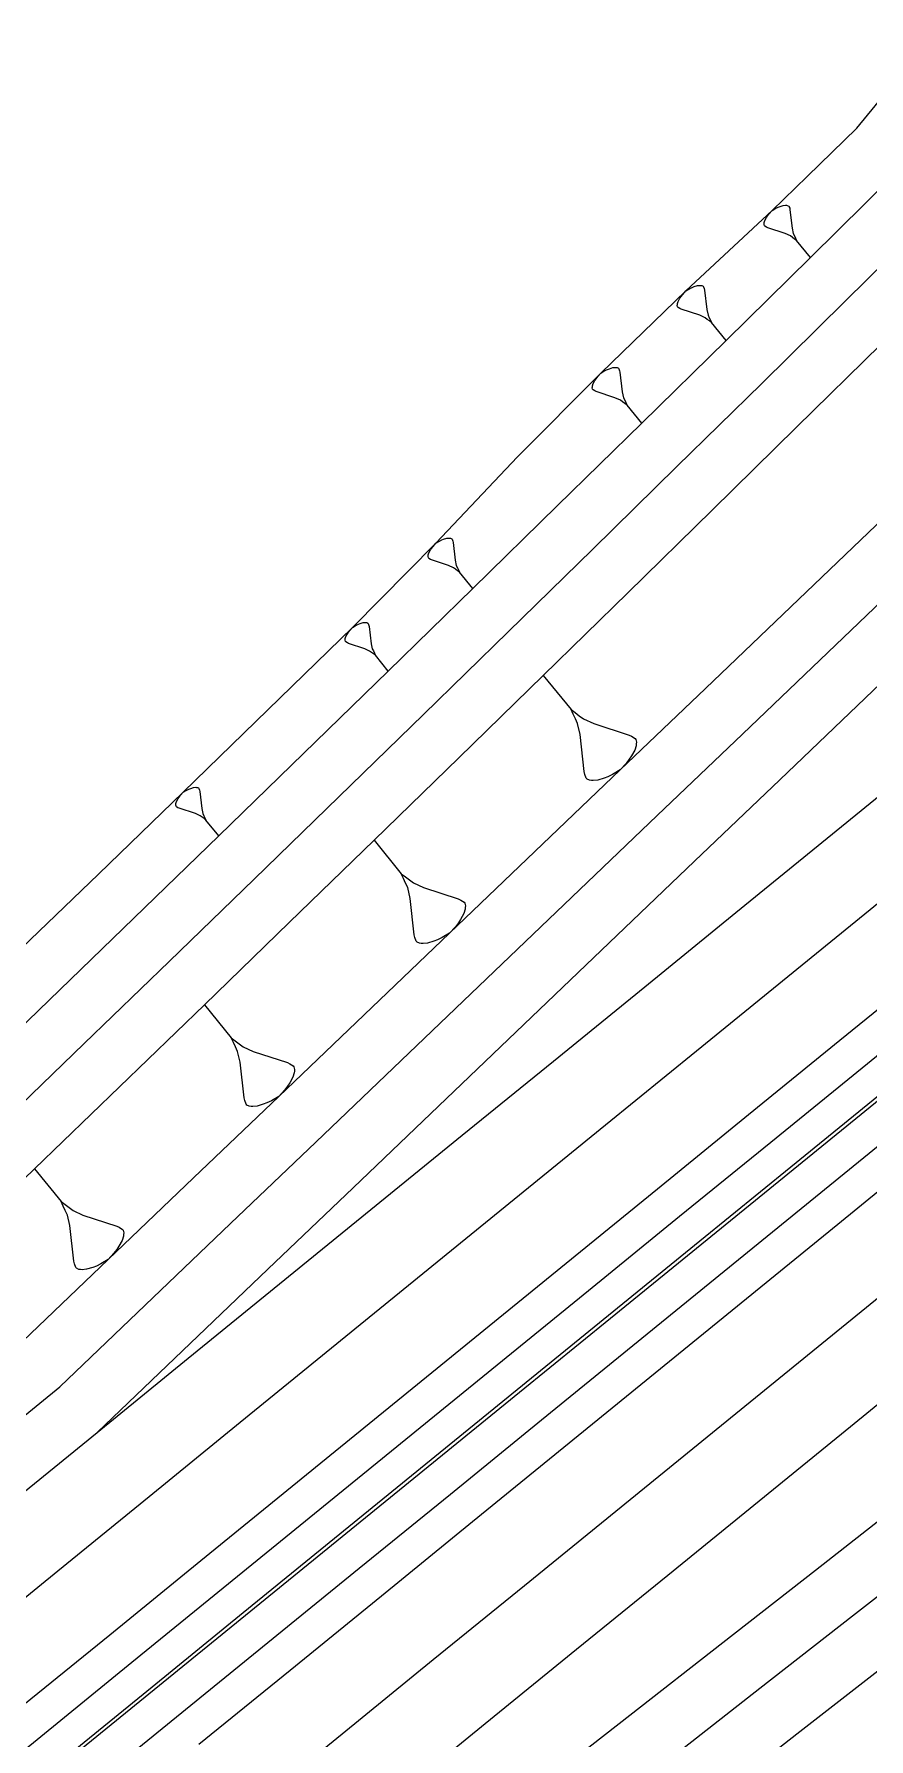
# Model space of a CAD drawing. Extents: x 387562 to 388546, y 804386 to 804945.
# Drawn here: x 387612.4 to 387647.9, y 804433.7 to 804506.1 of the extents above; entities that cross this region are included whole.
import ezdxf

# ---------------------------------------------------------------- set-up
doc = ezdxf.new("R2010")
doc.units = 0
doc.layers.get('0').update_dxf_attribs({"linetype": 'CONTINUOUS'})

msp = doc.modelspace()

# ---------------------------------------------------------------- linework, layer by layer
at = {"color": 1}
msp.add_line((387647.352, 804502.0522), (387650.6094, 804506.0528), dxfattribs=at)
at = {"color": 7}
for p, q in [((387645.2322, 804500), (387647.352, 804502.0522)), ((387643.6188, 804498.4235), (387643.7462, 804498.5614)), ((387643.7462, 804498.5614), (387643.9072, 804498.6581)), ((387643.9072, 804498.6581), (387644.0063, 804498.7045)), ((387644.0063, 804498.7045), (387644.0848, 804498.7341)), ((387644.0848, 804498.7341), (387644.2213, 804498.7767)), ((387644.2213, 804498.7767), (387644.3166, 804498.7858)), ((387644.3166, 804498.7858), (387644.354, 804498.7819)), ((387644.354, 804498.7819), (387644.3913, 804498.7781)), ((387644.3913, 804498.7781), (387644.4454, 804498.7536)), ((387644.4454, 804498.7536), (387644.4622, 804498.733)), ((387644.4622, 804498.733), (387644.4918, 804498.6545)), ((387644.4918, 804498.6545), (387644.5047, 804498.5965)), ((387644.5047, 804498.5965), (387644.594, 804497.8136)), ((387643.4027, 804497.974), (387643.4065, 804498.0113)), ((387643.4156, 804497.916), (387643.4027, 804497.974)), ((387643.4065, 804498.0113), (387643.4104, 804498.0487)), ((387643.4104, 804498.0487), (387643.4386, 804498.1401)), ((387643.4323, 804497.8954), (387643.4156, 804497.916)), ((387643.5032, 804497.8504), (387643.4323, 804497.8954)), ((387643.4386, 804498.1401), (387643.5081, 804498.2651)), ((387643.5573, 804497.826), (387643.5032, 804497.8504)), ((387643.5081, 804498.2651), (387643.5532, 804498.3359)), ((387643.5532, 804498.3359), (387643.6188, 804498.4235)), ((387644.3056, 804497.5791), (387643.5573, 804497.826)), ((387644.594, 804497.8136), (387644.6456, 804497.5818)), ((387644.522, 804497.4813), (387644.3056, 804497.5791)), ((387644.6096, 804497.4157), (387644.522, 804497.4813)), ((387644.6972, 804497.35), (387644.6096, 804497.4157)), ((387644.6456, 804497.5818), (387644.692, 804497.4827)), ((387644.692, 804497.4827), (387644.7384, 804497.3835)), ((387644.7849, 804497.2844), (387644.6972, 804497.35)), ((387644.7384, 804497.3835), (387644.7849, 804497.2844)), ((387645.3712, 804496.5635), (387644.7849, 804497.2844)), ((387639.8283, 804494.8342), (387639.8757, 804494.9088)), ((387639.8757, 804494.9088), (387639.9448, 804495.001)), ((387639.9448, 804495.001), (387640.079, 804495.1461)), ((387640.079, 804495.1461), (387640.2484, 804495.2479)), ((387640.2484, 804495.2479), (387640.3528, 804495.2968)), ((387640.3528, 804495.2968), (387640.4355, 804495.328)), ((387640.4355, 804495.328), (387640.5791, 804495.3728)), ((387640.5791, 804495.3728), (387640.6795, 804495.3823)), ((387640.6795, 804495.3823), (387640.7188, 804495.3783)), ((387640.7188, 804495.3783), (387640.7581, 804495.3742)), ((387640.7581, 804495.3742), (387640.8151, 804495.3485)), ((387640.8151, 804495.3485), (387640.8327, 804495.3268)), ((387640.8327, 804495.3268), (387640.8639, 804495.2441)), ((387640.8639, 804495.2441), (387640.8775, 804495.1831)), ((387640.8775, 804495.1831), (387640.9715, 804494.3589)), ((387639.7173, 804494.5277), (387639.7214, 804494.567)), ((387639.7309, 804494.4667), (387639.7173, 804494.5277)), ((387639.7214, 804494.567), (387639.7254, 804494.6064)), ((387639.7254, 804494.6064), (387639.7552, 804494.7026)), ((387639.7485, 804494.445), (387639.7309, 804494.4667)), ((387639.8231, 804494.3976), (387639.7485, 804494.445)), ((387639.7552, 804494.7026), (387639.8283, 804494.8342)), ((387639.8801, 804494.3719), (387639.8231, 804494.3976)), ((387640.6679, 804494.112), (387639.8801, 804494.3719)), ((387640.9715, 804494.3589), (387641.0258, 804494.1149)), ((387640.8957, 804494.0091), (387640.6679, 804494.112)), ((387640.9879, 804493.94), (387640.8957, 804494.0091)), ((387641.0802, 804493.8709), (387640.9879, 804493.94)), ((387641.0258, 804494.1149), (387641.0747, 804494.0105)), ((387641.0747, 804494.0105), (387641.1235, 804493.9061)), ((387641.1724, 804493.8018), (387641.0802, 804493.8709)), ((387641.1235, 804493.9061), (387641.1724, 804493.8018)), ((387641.7896, 804493.0429), (387641.1724, 804493.8018)), ((387636.1417, 804491.2095), (387636.2159, 804491.3429)), ((387636.2159, 804491.3429), (387636.264, 804491.4185)), ((387636.264, 804491.4185), (387636.334, 804491.512)), ((387636.334, 804491.512), (387636.4701, 804491.6592)), ((387636.4701, 804491.6592), (387636.6419, 804491.7624)), ((387636.6419, 804491.7624), (387636.7477, 804491.8119)), ((387636.7477, 804491.8119), (387636.8315, 804491.8436)), ((387636.8315, 804491.8436), (387636.9772, 804491.889)), ((387636.9772, 804491.889), (387637.079, 804491.8987)), ((387637.079, 804491.8987), (387637.1188, 804491.8946)), ((387637.1188, 804491.8946), (387637.1587, 804491.8905)), ((387637.1587, 804491.8905), (387637.2165, 804491.8644)), ((387637.2165, 804491.8644), (387637.2343, 804491.8424)), ((387637.2343, 804491.8424), (387637.266, 804491.7586)), ((387637.266, 804491.7586), (387637.2798, 804491.6967)), ((387637.2798, 804491.6967), (387637.3751, 804490.8609)), ((387636.1033, 804491.0321), (387636.1074, 804491.072)), ((387636.1171, 804490.9702), (387636.1033, 804491.0321)), ((387636.1074, 804491.072), (387636.1115, 804491.1118)), ((387636.1115, 804491.1118), (387636.1417, 804491.2095)), ((387636.135, 804490.9483), (387636.1171, 804490.9702)), ((387636.2106, 804490.9002), (387636.135, 804490.9483)), ((387636.2684, 804490.8741), (387636.2106, 804490.9002)), ((387637.0672, 804490.6105), (387636.2684, 804490.8741)), ((387637.2983, 804490.5062), (387637.0672, 804490.6105)), ((387637.3751, 804490.8609), (387637.4302, 804490.6135)), ((387637.4302, 804490.6135), (387637.4797, 804490.5076)), ((387637.3918, 804490.4361), (387637.2983, 804490.5062)), ((387637.4853, 804490.366), (387637.3918, 804490.4361)), ((387637.4797, 804490.5076), (387637.5293, 804490.4018)), ((387637.5788, 804490.296), (387637.4853, 804490.366)), ((387637.5293, 804490.4018), (387637.5788, 804490.296)), ((387638.2047, 804489.5264), (387637.5788, 804490.296)), ((387629.1336, 804483.9384), (387629.1609, 804484.0266)), ((387629.1609, 804484.0266), (387629.2279, 804484.1471)), ((387629.2279, 804484.1471), (387629.2714, 804484.2154)), ((387629.2714, 804484.2154), (387629.3347, 804484.2999)), ((387629.3347, 804484.2999), (387629.4575, 804484.4328)), ((387629.4575, 804484.4328), (387629.6127, 804484.526)), ((387629.6127, 804484.526), (387629.7083, 804484.5708)), ((387629.7083, 804484.5708), (387629.7841, 804484.5994)), ((387629.7841, 804484.5994), (387629.9157, 804484.6405)), ((387629.9157, 804484.6405), (387630.0076, 804484.6492)), ((387630.0076, 804484.6492), (387630.0436, 804484.6455)), ((387630.0436, 804484.6455), (387630.0797, 804484.6418)), ((387630.0797, 804484.6418), (387630.1318, 804484.6182)), ((387630.1318, 804484.6182), (387630.148, 804484.5983)), ((387630.148, 804484.5983), (387630.1766, 804484.5226)), ((387630.1766, 804484.5226), (387630.189, 804484.4667)), ((387630.189, 804484.4667), (387630.2751, 804483.7117)), ((387629.1262, 804483.8663), (387629.1299, 804483.9023)), ((387629.1387, 804483.8104), (387629.1262, 804483.8663)), ((387629.1299, 804483.9023), (387629.1336, 804483.9384)), ((387629.1548, 804483.7906), (387629.1387, 804483.8104)), ((387629.2232, 804483.7471), (387629.1548, 804483.7906)), ((387629.2753, 804483.7236), (387629.2232, 804483.7471)), ((387629.997, 804483.4855), (387629.2753, 804483.7236)), ((387630.2057, 804483.3912), (387629.997, 804483.4855)), ((387630.2902, 804483.3279), (387630.2057, 804483.3912)), ((387630.2751, 804483.7117), (387630.3249, 804483.4881)), ((387630.3747, 804483.2646), (387630.2902, 804483.3279)), ((387630.3249, 804483.4881), (387630.3697, 804483.3925)), ((387630.3697, 804483.3925), (387630.4144, 804483.2969)), ((387630.4144, 804483.2969), (387630.4592, 804483.2013)), ((387630.4592, 804483.2013), (387630.3747, 804483.2646)), ((387631.0246, 804482.5061), (387630.4592, 804483.2013)), ((387625.6033, 804480.348), (387625.6069, 804480.3827)), ((387625.6069, 804480.3827), (387625.6332, 804480.4677)), ((387625.6332, 804480.4677), (387625.6977, 804480.5838)), ((387625.6977, 804480.5838), (387625.7396, 804480.6497)), ((387625.7396, 804480.6497), (387625.8006, 804480.7311)), ((387625.8006, 804480.7311), (387625.9191, 804480.8593)), ((387625.9191, 804480.8593), (387626.0686, 804480.9491)), ((387626.0686, 804480.9491), (387626.1608, 804480.9923)), ((387626.1608, 804480.9923), (387626.2338, 804481.0198)), ((387626.2338, 804481.0198), (387626.3607, 804481.0594)), ((387626.3607, 804481.0594), (387626.4492, 804481.0678)), ((387626.4492, 804481.0678), (387626.484, 804481.0642)), ((387626.484, 804481.0642), (387626.5187, 804481.0607)), ((387626.5187, 804481.0607), (387626.569, 804481.0379)), ((387626.569, 804481.0379), (387626.5845, 804481.0188)), ((387626.5845, 804481.0188), (387626.6121, 804480.9458)), ((387626.6121, 804480.9458), (387626.6241, 804480.8919)), ((387626.6241, 804480.8919), (387626.7071, 804480.1642)), ((387625.5997, 804480.3133), (387625.6033, 804480.348)), ((387625.6117, 804480.2594), (387625.5997, 804480.3133)), ((387625.6273, 804480.2402), (387625.6117, 804480.2594)), ((387625.6931, 804480.1984), (387625.6273, 804480.2402)), ((387625.7434, 804480.1757), (387625.6931, 804480.1984)), ((387626.439, 804479.9462), (387625.7434, 804480.1757)), ((387626.6402, 804479.8553), (387626.439, 804479.9462)), ((387626.7216, 804479.7943), (387626.6402, 804479.8553)), ((387626.7071, 804480.1642), (387626.755, 804479.9487)), ((387626.803, 804479.7333), (387626.7216, 804479.7943)), ((387626.755, 804479.9487), (387626.7982, 804479.8566)), ((387626.7982, 804479.8566), (387626.8413, 804479.7644)), ((387626.8845, 804479.6723), (387626.803, 804479.7333)), ((387626.8413, 804479.7644), (387626.8845, 804479.6723)), ((387627.4295, 804479.0022), (387626.8845, 804479.6723)), ((387634.0218, 804478.8211), (387635.2003, 804477.3721)), ((387635.2003, 804477.3721), (387635.3764, 804477.2401)), ((387635.2936, 804477.1728), (387635.2003, 804477.3721)), ((387635.3869, 804476.9735), (387635.2936, 804477.1728)), ((387635.3764, 804477.2401), (387635.5525, 804477.1082)), ((387635.4801, 804476.7743), (387635.3869, 804476.9735)), ((387635.5839, 804476.3084), (387635.4801, 804476.7743)), ((387635.5525, 804477.1082), (387635.7285, 804476.9763)), ((387635.7285, 804476.9763), (387636.1635, 804476.7798)), ((387636.1635, 804476.7798), (387637.6677, 804476.2835)), ((387635.7633, 804474.7346), (387635.5839, 804476.3084)), ((387637.6677, 804476.2835), (387637.7764, 804476.2344)), ((387637.7764, 804476.2344), (387637.9189, 804476.1439)), ((387637.9189, 804476.1439), (387637.9525, 804476.1025)), ((387637.9525, 804476.1025), (387637.9785, 804475.986)), ((387637.7665, 804475.4009), (387637.676, 804475.2585)), ((387637.9062, 804475.6521), (387637.7665, 804475.4009)), ((387637.963, 804475.8359), (387637.9062, 804475.6521)), ((387637.9707, 804475.9109), (387637.963, 804475.8359)), ((387637.9785, 804475.986), (387637.9707, 804475.9109)), ((387635.7893, 804474.6182), (387635.7633, 804474.7346)), ((387635.8489, 804474.4603), (387635.7893, 804474.6182)), ((387636.9645, 804474.611), (387636.7652, 804474.5177)), ((387637.2879, 804474.8053), (387636.9645, 804474.611)), ((387637.544, 804475.0824), (387637.2879, 804474.8053)), ((387637.676, 804475.2585), (387637.544, 804475.0824)), ((387618.7215, 804473.8604), (387618.8708, 804473.9501)), ((387618.8708, 804473.9501), (387618.9628, 804473.9931)), ((387618.9628, 804473.9931), (387619.0356, 804474.0206)), ((387619.0356, 804474.0206), (387619.1622, 804474.0601)), ((387619.1622, 804474.0601), (387619.2506, 804474.0685)), ((387619.2506, 804474.0685), (387619.2853, 804474.0649)), ((387619.2853, 804474.0649), (387619.3199, 804474.0614)), ((387619.3199, 804474.0614), (387619.3701, 804474.0387)), ((387619.3701, 804474.0387), (387619.3857, 804474.0196)), ((387619.3857, 804474.0196), (387619.4132, 804473.9467)), ((387619.4132, 804473.9467), (387619.4251, 804473.893)), ((387619.4251, 804473.893), (387619.5079, 804473.1667)), ((387635.8825, 804474.4189), (387635.8489, 804474.4603)), ((387635.9913, 804474.3698), (387635.8825, 804474.4189)), ((387636.0664, 804474.362), (387635.9913, 804474.3698)), ((387636.1414, 804474.3543), (387636.0664, 804474.362)), ((387636.333, 804474.3725), (387636.1414, 804474.3543)), ((387636.6073, 804474.4581), (387636.333, 804474.3725)), ((387636.7652, 804474.5177), (387636.6073, 804474.4581)), ((387618.4028, 804473.3155), (387618.4064, 804473.3501)), ((387618.4148, 804473.2617), (387618.4028, 804473.3155)), ((387618.4064, 804473.3501), (387618.41, 804473.3848)), ((387618.41, 804473.3848), (387618.4362, 804473.4696)), ((387618.4303, 804473.2426), (387618.4148, 804473.2617)), ((387618.4961, 804473.2008), (387618.4303, 804473.2426)), ((387618.4362, 804473.4696), (387618.5006, 804473.5855)), ((387618.5462, 804473.1782), (387618.4961, 804473.2008)), ((387618.5006, 804473.5855), (387618.5424, 804473.6512)), ((387618.5424, 804473.6512), (387618.6033, 804473.7325)), ((387619.2404, 804472.9491), (387618.5462, 804473.1782)), ((387618.6033, 804473.7325), (387618.7215, 804473.8604)), ((387619.5079, 804473.1667), (387619.5558, 804472.9517)), ((387619.4412, 804472.8584), (387619.2404, 804472.9491)), ((387619.5225, 804472.7976), (387619.4412, 804472.8584)), ((387619.6037, 804472.7367), (387619.5225, 804472.7976)), ((387619.5558, 804472.9517), (387619.5989, 804472.8597)), ((387619.5989, 804472.8597), (387619.6419, 804472.7677)), ((387619.685, 804472.6758), (387619.6037, 804472.7367)), ((387619.6419, 804472.7677), (387619.685, 804472.6758)), ((387620.2289, 804472.0071), (387619.685, 804472.6758)), ((387626.828, 804471.8175), (387627.9851, 804470.3949)), ((387627.9851, 804470.3949), (387628.158, 804470.2654)), ((387628.0767, 804470.1992), (387627.9851, 804470.3949)), ((387628.158, 804470.2654), (387628.3309, 804470.1358)), ((387628.1683, 804470.0036), (387628.0767, 804470.1992)), ((387628.2599, 804469.808), (387628.1683, 804470.0036)), ((387628.3617, 804469.3506), (387628.2599, 804469.808)), ((387628.3309, 804470.1358), (387628.5037, 804470.0063)), ((387628.5037, 804470.0063), (387628.9308, 804469.8134)), ((387628.9308, 804469.8134), (387630.4076, 804469.3262)), ((387628.5379, 804467.8055), (387628.3617, 804469.3506)), ((387630.4076, 804469.3262), (387630.5144, 804469.2779)), ((387630.5144, 804469.2779), (387630.6542, 804469.1891)), ((387630.6975, 804468.8867), (387630.6417, 804468.7062)), ((387630.6542, 804469.1891), (387630.6872, 804469.1484)), ((387630.6872, 804469.1484), (387630.7127, 804469.0341)), ((387630.7051, 804468.9604), (387630.6975, 804468.8867)), ((387630.7127, 804469.0341), (387630.7051, 804468.9604)), ((387630.2862, 804468.1469), (387630.0347, 804467.8748)), ((387630.4157, 804468.3198), (387630.2862, 804468.1469)), ((387630.5046, 804468.4596), (387630.4157, 804468.3198)), ((387630.6417, 804468.7062), (387630.5046, 804468.4596)), ((387628.5634, 804467.6911), (387628.5379, 804467.8055)), ((387628.6219, 804467.5361), (387628.5634, 804467.6911)), ((387628.6549, 804467.4955), (387628.6219, 804467.5361)), ((387628.7617, 804467.4472), (387628.6549, 804467.4955)), ((387628.8354, 804467.4397), (387628.7617, 804467.4472)), ((387628.9091, 804467.4321), (387628.8354, 804467.4397)), ((387629.0972, 804467.45), (387628.9091, 804467.4321)), ((387629.3665, 804467.534), (387629.0972, 804467.45)), ((387629.5215, 804467.5925), (387629.3665, 804467.534)), ((387629.7172, 804467.6841), (387629.5215, 804467.5925)), ((387630.0347, 804467.8748), (387629.7172, 804467.6841)), ((387619.6207, 804464.8307), (387620.7612, 804463.4284)), ((387620.7612, 804463.4284), (387620.9316, 804463.3008)), ((387620.8515, 804463.2356), (387620.7612, 804463.4284)), ((387620.9417, 804463.0427), (387620.8515, 804463.2356)), ((387620.9316, 804463.3008), (387621.102, 804463.1731)), ((387621.032, 804462.8499), (387620.9417, 804463.0427)), ((387621.102, 804463.1731), (387621.2724, 804463.0454)), ((387621.2724, 804463.0454), (387621.6934, 804462.8552)), ((387621.1325, 804462.399), (387621.032, 804462.8499)), ((387621.3061, 804460.876), (387621.1325, 804462.399)), ((387621.6934, 804462.8552), (387623.1491, 804462.375)), ((387623.1491, 804462.375), (387623.2543, 804462.3274)), ((387623.2543, 804462.3274), (387623.3921, 804462.2398)), ((387623.3799, 804461.7639), (387623.2447, 804461.5208)), ((387623.4349, 804461.9417), (387623.3799, 804461.7639)), ((387623.3921, 804462.2398), (387623.4247, 804462.1998)), ((387623.4247, 804462.1998), (387623.4498, 804462.087)), ((387623.4424, 804462.0144), (387623.4349, 804461.9417)), ((387623.4498, 804462.087), (387623.4424, 804462.0144)), ((387621.3312, 804460.7633), (387621.3061, 804460.876)), ((387622.7815, 804460.9444), (387622.4685, 804460.7563)), ((387623.0294, 804461.2126), (387622.7815, 804460.9444)), ((387623.1571, 804461.383), (387623.0294, 804461.2126)), ((387623.2447, 804461.5208), (387623.1571, 804461.383)), ((387621.3889, 804460.6105), (387621.3312, 804460.7633)), ((387621.4215, 804460.5704), (387621.3889, 804460.6105)), ((387621.5267, 804460.5229), (387621.4215, 804460.5704)), ((387621.5993, 804460.5154), (387621.5267, 804460.5229)), ((387621.672, 804460.5079), (387621.5993, 804460.5154)), ((387621.8574, 804460.5256), (387621.672, 804460.5079)), ((387622.1229, 804460.6084), (387621.8574, 804460.5256)), ((387622.2757, 804460.6661), (387622.1229, 804460.6084)), ((387622.4685, 804460.7563), (387622.2757, 804460.6661)), ((387612.3996, 804457.8607), (387613.5286, 804456.4727)), ((387613.5286, 804456.4727), (387613.6972, 804456.3463)), ((387613.6179, 804456.2818), (387613.5286, 804456.4727)), ((387613.7073, 804456.0909), (387613.6179, 804456.2818)), ((387613.6972, 804456.3463), (387613.8659, 804456.22)), ((387613.7966, 804455.9), (387613.7073, 804456.0909)), ((387613.896, 804455.4538), (387613.7966, 804455.9)), ((387613.8659, 804456.22), (387614.0346, 804456.0936)), ((387614.0346, 804456.0936), (387614.4513, 804455.9053)), ((387614.4513, 804455.9053), (387615.8921, 804455.43)), ((387614.0679, 804453.9462), (387613.896, 804455.4538)), ((387615.8921, 804455.43), (387615.9963, 804455.3829)), ((387615.9963, 804455.3829), (387616.1327, 804455.2962)), ((387616.1327, 804455.2962), (387616.165, 804455.2565)), ((387616.165, 804455.2565), (387616.1898, 804455.145)), ((387616.1824, 804455.0731), (387616.175, 804455.0011)), ((387616.1898, 804455.145), (387616.1824, 804455.0731)), ((387615.9001, 804454.448), (387615.7737, 804454.2794)), ((387615.9868, 804454.5845), (387615.9001, 804454.448)), ((387616.1206, 804454.8251), (387615.9868, 804454.5845)), ((387616.175, 804455.0011), (387616.1206, 804454.8251)), ((387614.0927, 804453.8347), (387614.0679, 804453.9462)), ((387614.1499, 804453.6834), (387614.0927, 804453.8347)), ((387614.1821, 804453.6438), (387614.1499, 804453.6834)), ((387614.2863, 804453.5967), (387614.1821, 804453.6438)), ((387614.3582, 804453.5893), (387614.2863, 804453.5967)), ((387614.6136, 804453.5994), (387614.4301, 804453.5819)), ((387614.8764, 804453.6813), (387614.6136, 804453.5994)), ((387615.0276, 804453.7384), (387614.8764, 804453.6813)), ((387615.2185, 804453.8278), (387615.0276, 804453.7384)), ((387615.5284, 804454.0139), (387615.2185, 804453.8278)), ((387615.7737, 804454.2794), (387615.5284, 804454.0139)), ((387614.4301, 804453.5819), (387614.3582, 804453.5893))]:
    msp.add_line(p, q, dxfattribs=at)
at = {"color": 2, "linetype": 'CONTINUOUS'}
for points in [[(387600, 804437.6461), (387601.8423, 804439.1445), (387605.7212, 804442.2994), (387609.6002, 804445.4543), (387613.4792, 804448.6092), (387617.1058, 804452.0744), (387620.7324, 804455.5397), (387624.359, 804459.0049), (387627.9856, 804462.4701), (387631.6122, 804465.9353), (387635.2388, 804469.4006), (387638.8654, 804472.8658), (387642.492, 804476.331), (387646.1186, 804479.7963), (387649.7452, 804483.2615), (387653.3718, 804486.7267), (387656.9984, 804490.1919), (387658.0829, 804491.2282), (387660.649, 804493.6736), (387664.3164, 804497.1564), (387667.3229, 804500)], [(387614.555, 804431.4382), (387618.434, 804434.5931), (387622.313, 804437.748), (387626.192, 804440.9029), (387630.0709, 804444.0579), (387633.9499, 804447.2128), (387637.8289, 804450.3677), (387641.7079, 804453.5226), (387645.5869, 804456.6775), (387649.4659, 804459.8324), (387653.3449, 804462.9873), (387657.2239, 804466.1422), (387661.1028, 804469.2971), (387664.9818, 804472.452), (387668.8608, 804475.607), (387670.0208, 804476.5504), (387672.743, 804478.7613), (387676.6319, 804481.9088), (387680.527, 804485.0484), (387684.4285, 804488.1803), (387688.3362, 804491.3044), (387692.2501, 804494.4207), (387696.1703, 804497.5291), (387699.2993, 804500)], [(387611.6887, 804411.1899), (387615.6308, 804414.2672), (387619.5728, 804417.3446), (387623.5149, 804420.4219), (387627.457, 804423.4992), (387631.3991, 804426.5766), (387635.3412, 804429.6539), (387639.2833, 804432.7312), (387643.2254, 804435.8085), (387647.1674, 804438.8859), (387651.1095, 804441.9632), (387655.0516, 804445.0405), (387658.9937, 804448.1179), (387662.9358, 804451.1952), (387666.8779, 804454.2725), (387670.82, 804457.3499), (387674.762, 804460.4272), (387678.7041, 804463.5045), (387679.883, 804464.4248), (387682.6323, 804466.5674), (387686.5596, 804469.6173), (387690.4929, 804472.6592), (387694.432, 804475.6932), (387698.3771, 804478.7191)], [(387608.7831, 804430.6107), (387612.662, 804433.7656), (387616.541, 804436.9205), (387620.42, 804440.0754), (387624.299, 804443.2303), (387628.178, 804446.3853), (387632.057, 804449.5402), (387635.936, 804452.6951), (387639.815, 804455.85), (387643.6939, 804459.0049), (387647.5729, 804462.1598), (387651.4519, 804465.3147)]]:
    msp.add_lwpolyline(points, dxfattribs=at)
at = {"color": 1, "linetype": 'CONTINUOUS'}
for points in [[(387600, 804453.2475), (387601.9457, 804454.8656), (387605.7868, 804458.067), (387609.4025, 804461.5458), (387613.0147, 804465.0287), (387616.6235, 804468.5158), (387620.2289, 804472.0071), (387623.8309, 804475.5025), (387627.4295, 804479.0022), (387631.0246, 804482.5061), (387634.6164, 804486.0142), (387638.2047, 804489.5264), (387641.7896, 804493.0429), (387645.3712, 804496.5635), (387648.8596, 804500)], [(387600, 804440.8686), (387600.2648, 804441.084), (387604.1438, 804444.2389), (387608.0228, 804447.3938), (387611.9018, 804450.5487), (387615.5284, 804454.0139), (387619.155, 804457.4792), (387622.7815, 804460.9444), (387626.4081, 804464.4096), (387630.0347, 804467.8748), (387633.6613, 804471.3401), (387637.2879, 804474.8053), (387640.9145, 804478.2705), (387644.5411, 804481.7358), (387648.1677, 804485.201), (387651.7943, 804488.6662), (387655.4209, 804492.1314), (387656.5054, 804493.1677), (387659.0743, 804495.6153), (387662.7456, 804499.1012), (387663.696, 804500)], [(387613.5139, 804432.7183), (387617.3929, 804435.8732), (387621.2718, 804439.0281), (387625.1508, 804442.183), (387629.0298, 804445.3379), (387632.9088, 804448.4928), (387636.7878, 804451.6477), (387640.6668, 804454.8027), (387644.5458, 804457.9576), (387648.4248, 804461.1125), (387652.3037, 804464.2674), (387656.1827, 804467.4223), (387660.0617, 804470.5772), (387663.9407, 804473.7321), (387667.8197, 804476.887), (387668.9797, 804477.8305), (387671.7037, 804480.0428), (387675.5951, 804483.1924), (387679.4929, 804486.3341), (387683.3969, 804489.4681), (387687.3071, 804492.5942), (387691.2237, 804495.7125), (387695.1464, 804498.823), (387696.6369, 804500)], [(387613.6085, 804432.6019), (387617.4875, 804435.7568), (387621.3665, 804438.9117), (387625.2455, 804442.0666), (387629.1245, 804445.2216), (387633.0035, 804448.3765), (387636.8824, 804451.5314), (387640.7614, 804454.6863), (387644.6404, 804457.8412), (387648.5194, 804460.9961), (387652.3984, 804464.151), (387656.2774, 804467.3059), (387660.1564, 804470.4608), (387664.0354, 804473.6157), (387667.9143, 804476.7707), (387669.0744, 804477.7141), (387671.7981, 804479.9263), (387675.6894, 804483.0757), (387679.5869, 804486.2172), (387683.4907, 804489.351), (387687.4007, 804492.477), (387691.317, 804495.5951), (387695.2395, 804498.7054), (387696.8789, 804500)], [(387640.8607, 804430.7917), (387644.8028, 804433.8691), (387648.7449, 804436.9464), (387652.687, 804440.0237), (387656.6291, 804443.101), (387660.5712, 804446.1784), (387664.5132, 804449.2557), (387668.4553, 804452.333), (387672.3974, 804455.4104), (387676.3395, 804458.4877), (387680.2816, 804461.565), (387681.4605, 804462.4853), (387684.207, 804464.6257), (387688.1305, 804467.6725), (387692.0598, 804470.7113), (387695.9951, 804473.7421), (387699.9363, 804476.7649)]]:
    msp.add_lwpolyline(points, dxfattribs=at)
at = {"color": 7, "linetype": 'CONTINUOUS'}
for points in [[(387607.8797, 804463.418), (387611.4976, 804466.8939), (387615.1132, 804470.3727), (387618.7215, 804473.8604), (387622.3211, 804477.3588), (387625.9191, 804480.8593), (387629.4575, 804484.4328), (387632.9188, 804488.1013), (387636.4701, 804491.6592), (387640.079, 804495.1461), (387643.7462, 804498.5614), (387645.2322, 804500)], [(387609.5071, 804437.6446), (387613.3861, 804440.7995), (387617.2651, 804443.9544), (387621.1441, 804447.1093), (387625.0231, 804450.2642), (387628.9021, 804453.4191), (387632.7811, 804456.5741), (387636.66, 804459.729), (387640.539, 804462.8839), (387644.418, 804466.0388), (387648.297, 804469.1937), (387652.176, 804472.3486), (387656.055, 804475.5035), (387659.934, 804478.6584), (387663.813, 804481.8133), (387664.973, 804482.7568), (387667.7038, 804484.9747), (387671.6052, 804488.1323), (387675.5128, 804491.282), (387679.4267, 804494.4239), (387683.3469, 804497.558), (387686.414, 804500)], [(387611.7156, 804434.9293), (387615.5946, 804438.0842), (387619.4735, 804441.2391), (387623.3525, 804444.394), (387627.2315, 804447.5489), (387631.1105, 804450.7039), (387634.9895, 804453.8588), (387638.8685, 804457.0137), (387642.7475, 804460.1686), (387646.6265, 804463.3235), (387650.5054, 804466.4784), (387654.3844, 804469.6333), (387658.2634, 804472.7882), (387662.1424, 804475.9431), (387666.0214, 804479.098), (387667.1814, 804480.0415), (387669.9085, 804482.2564), (387673.8043, 804485.4095), (387677.7065, 804488.5548), (387681.615, 804491.6923), (387685.5297, 804494.822), (387689.4507, 804497.9439), (387692.0437, 804500)], [(387615.0567, 804446.6697), (387618.6833, 804450.1349), (387622.3099, 804453.6002), (387625.9365, 804457.0654), (387629.563, 804460.5306), (387633.1896, 804463.9959), (387636.8162, 804467.4611), (387640.4428, 804470.9263), (387644.0694, 804474.3915), (387647.696, 804477.8568), (387651.3226, 804481.322), (387654.9492, 804484.7872), (387658.5758, 804488.2525), (387659.6604, 804489.2887), (387662.2238, 804491.7319), (387665.8873, 804495.2115), (387669.5584, 804498.6843), (387670.9547, 804500)], [(387619.3804, 804433.4294), (387623.2594, 804436.5843), (387627.1384, 804439.7393), (387631.0174, 804442.8942), (387634.8964, 804446.0491), (387638.7754, 804449.204), (387642.6544, 804452.3589), (387646.5334, 804455.5138), (387650.4123, 804458.6687), (387654.2913, 804461.8236), (387658.1703, 804464.9785), (387662.0493, 804468.1334), (387665.9283, 804471.2884), (387669.8073, 804474.4433), (387670.9673, 804475.3868), (387673.6878, 804477.5963), (387677.5744, 804480.7418), (387681.4672, 804483.8797), (387685.3663, 804487.0097), (387689.2717, 804490.1319), (387693.1833, 804493.2463), (387697.1011, 804496.3528), (387700, 804498.642)], [(387600, 804450.1587), (387603.4443, 804453.0231), (387607.2854, 804456.2245), (387610.901, 804459.7032), (387614.5133, 804463.1861), (387618.1221, 804466.6732), (387621.7275, 804470.1645), (387625.3295, 804473.66), (387628.928, 804477.1597), (387632.5232, 804480.6636), (387636.115, 804484.1716), (387639.7033, 804487.6839), (387643.2882, 804491.2003), (387646.8698, 804494.721), (387650.4479, 804498.2458)], [(387600, 804447.0645), (387601.0983, 804447.9833), (387604.9429, 804451.1806), (387608.784, 804454.382), (387612.3996, 804457.8607), (387616.0118, 804461.3436), (387619.6207, 804464.8307), (387623.2261, 804468.322), (387626.828, 804471.8175), (387630.4266, 804475.3172), (387634.0218, 804478.8211), (387637.6135, 804482.3291), (387641.2019, 804485.8414), (387644.7868, 804489.3578), (387648.3683, 804492.8785), (387651.9465, 804496.4033)], [(387621.5889, 804430.7141), (387625.4679, 804433.8691), (387629.3469, 804437.024), (387633.2258, 804440.1789), (387637.1048, 804443.3338), (387640.9838, 804446.4887), (387644.8628, 804449.6436), (387648.7418, 804452.7985), (387652.6208, 804455.9534), (387656.4998, 804459.1083), (387660.3788, 804462.2632), (387664.2577, 804465.4181), (387668.1367, 804468.5731), (387672.0157, 804471.728), (387673.1758, 804472.6715), (387675.8925, 804474.8779), (387679.7736, 804478.0191), (387683.661, 804481.1525), (387687.5546, 804484.2781), (387691.4545, 804487.3959), (387695.3606, 804490.506), (387699.2729, 804493.6082), (387700, 804494.1823)], [(387627.6763, 804431.1538), (387631.5553, 804434.3087), (387635.4343, 804437.4636), (387639.3133, 804440.6185), (387643.1923, 804443.7734), (387647.0712, 804446.9283), (387650.9502, 804450.0832), (387654.8292, 804453.2381), (387658.7082, 804456.393), (387662.5872, 804459.5479), (387666.4662, 804462.7029), (387670.3452, 804465.8578), (387674.2242, 804469.0127), (387675.3842, 804469.9562), (387678.0971, 804472.1595), (387681.9728, 804475.2963), (387685.8547, 804478.4253), (387689.7429, 804481.5465), (387693.6373, 804484.66), (387697.5379, 804487.7657), (387700, 804489.7179)], [(387615.0567, 804446.6697), (387618.9357, 804449.8246), (387622.8146, 804452.9795), (387626.6936, 804456.1344), (387630.5726, 804459.2893), (387634.4516, 804462.4443), (387638.3306, 804465.5992), (387642.2096, 804468.7541), (387646.0886, 804471.909), (387649.9676, 804475.0639), (387653.8465, 804478.2188), (387657.7255, 804481.3737), (387659.665, 804482.9512)], [(387633.7637, 804431.5934), (387637.7058, 804434.6707), (387641.6479, 804437.748), (387645.59, 804440.8254), (387649.5321, 804443.9027), (387653.4742, 804446.98), (387657.4162, 804450.0574), (387661.3583, 804453.1347), (387665.3004, 804456.212), (387669.2425, 804459.2893), (387673.1846, 804462.3667), (387677.1267, 804465.444), (387678.3056, 804466.3643), (387681.0576, 804468.5091), (387684.9888, 804471.5622), (387688.9259, 804474.6072), (387692.869, 804477.6443), (387696.818, 804480.6734), (387700, 804483.104)], [(387600, 804434.4236), (387603.4197, 804437.205), (387607.2987, 804440.3599), (387611.1777, 804443.5148), (387615.0567, 804446.6697)]]:
    msp.add_lwpolyline(points, dxfattribs=at)
at = {"color": 3, "linetype": 'CONTINUOUS'}
msp.add_lwpolyline([(387619.3804, 804433.4294), (387623.2594, 804436.5843), (387627.1384, 804439.7393), (387631.0174, 804442.8942), (387634.8964, 804446.0491), (387638.7754, 804449.204), (387642.6544, 804452.3589), (387646.5334, 804455.5138), (387650.4123, 804458.6687), (387654.2913, 804461.8236), (387658.1703, 804464.9785), (387662.0493, 804468.1334), (387665.9283, 804471.2884), (387669.8073, 804474.4433), (387670.9673, 804475.3868), (387673.6878, 804477.5963), (387677.5744, 804480.7418), (387681.4672, 804483.8797), (387685.3663, 804487.0097), (387689.2717, 804490.1319), (387693.1833, 804493.2463), (387697.1011, 804496.3528), (387700, 804498.642)], dxfattribs=at)

doc.saveas('drawing.dxf')
